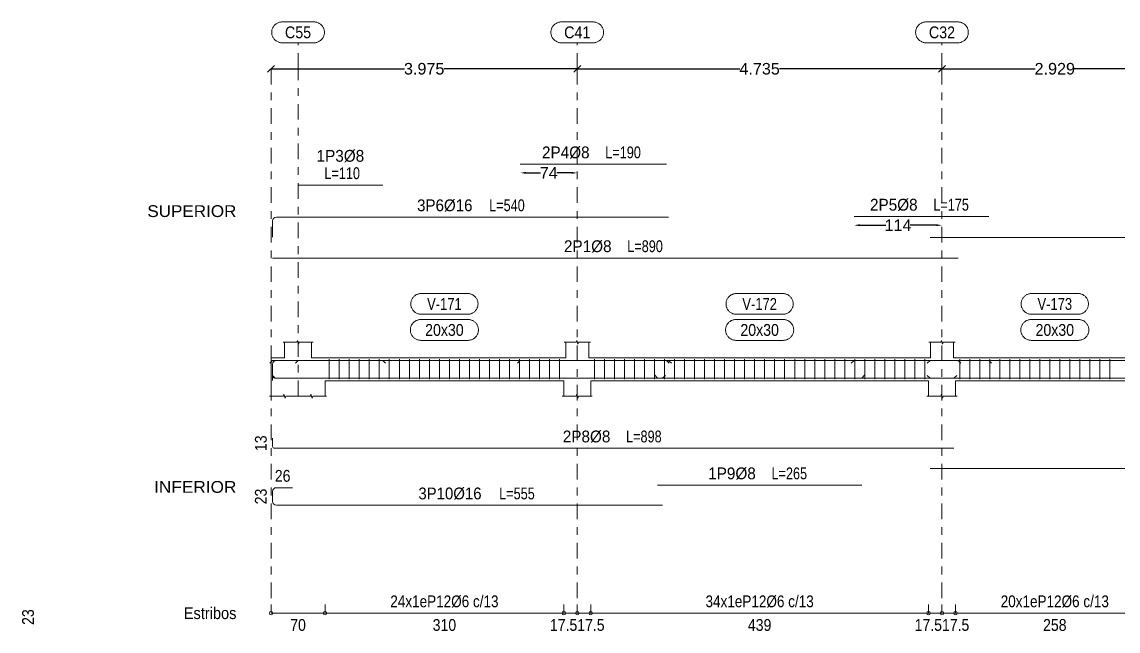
# Model space of a CAD drawing. Header units: millimetres. Extents: x 2 to 158, y -69 to 77.
# Drawn here: x 25.41 to 39.64, y -44.72 to -36.82 of the extents above; entities that cross this region are included whole.
import ezdxf
from ezdxf.enums import TextEntityAlignment as Align

# ---------------------------------------------------------------- set-up
doc = ezdxf.new("R2010")
doc.units = ezdxf.units.MM
doc.linetypes.add('CYPE_RAYAPUNTO', pattern=[0.4125, 0.2025, -0.105, 0, -0.105])
for name, color, linetype, lineweight in [('ALZ_ARM_LONG_ARM_TEXTOS', 3, 'Continuous', 9), ('ALZ_ARM_LONG_TXT_LONG', 3, 'Continuous', 9), ('ALZ_ARM_TRANS_TXT_EST', 3, 'Continuous', 9), ('ALZ_CONT_NUDOS', 122, 'Continuous', 9), ('ALZ_CONT_VIG_HORMIGON', 2, 'Continuous', 9), ('ALZ_COT_COT_ANCLAJES', 3, 'Continuous', 0), ('ALZ_COT_COT_ARM', 3, 'Continuous', 0), ('ALZ_COT_COT_EST', 3, 'Continuous', 0), ('ALZ_COT_COT_LIN_APOYOS', 2, 'CYPE_RAYAPUNTO', 0), ('ALZ_COT_LONGITUD_PROYECTADA', 122, 'Continuous', 0), ('ALZ_COT_TEXTOS_ESTRIBOS', 122, 'Continuous', 0), ('ALZ_REF_COT_LIN_AUX_COTA', 2, 'CYPE_RAYAPUNTO', 9), ('ALZ_REF_POSICIONES_ARMADURAS', 3, 'Continuous', 9), ('ALZ_REF_REF_NOMBRE', 3, 'Continuous', 9), ('ALZ_REF_REF_REFERENCIA', 3, 'Continuous', 9), ('ALZ_REF_TEXTO_REF_NOMBRE', 3, 'Continuous', 9), ('ALZ_REF_TEXTO_REF_REFERENCIA', 3, 'Continuous', 9), ('ARM_LONGITUDINAL_Ø16', 212, 'Continuous', 9), ('ARM_LONGITUDINAL_Ø8', 32, 'Continuous', 9), ('ARM_TRANSVERSAL_Ø6', 151, 'Continuous', 9)]:
    doc.layers.add(name, color=color, linetype=linetype, lineweight=lineweight)
doc.styles.add('CYPETXT_0.225_romans', font='arial.ttf', dxfattribs={"height": 0.15})
doc.styles.add('CYPETXT_romans', font='arial.ttf', dxfattribs={"height": 0.2})
doc.dimstyles.new('cype_arrow', dxfattribs={"dimtxt": 0.18, "dimasz": 0.075, "dimexe": 0.05625, "dimexo": 0.05625, "dimgap": 0, "dimtad": 0, "dimdec": 4, "dimzin": 0, "dimdsep": 46, "dimtxsty": 'CYPETXT_0.225_romans', "dimcen": 0.09, "dimadec": 0, "dimazin": 0, "dimtfac": 1, "dimtdec": 4, "dimtofl": 0, "dimtmove": 2, "dimatfit": 3, "dimfxl": 1, "dimtolj": 1, "dimtzin": 0, "dimarcsym": 0})
doc.dimstyles.new('cype_oblique', dxfattribs={"dimtxt": 0.18, "dimasz": 0.18, "dimexe": 0.05625, "dimexo": 0.05625, "dimgap": 0, "dimtad": 0, "dimdec": 4, "dimzin": 0, "dimdsep": 46, "dimtxsty": 'CYPETXT_0.225_romans', "dimblk": 'OBLIQUE', "dimtsz": 0.045, "dimcen": 0.09, "dimadec": 0, "dimazin": 0, "dimtfac": 1, "dimtdec": 4, "dimtofl": 0, "dimtmove": 2, "dimatfit": 3, "dimfxl": 1, "dimtolj": 1, "dimtzin": 0, "dimarcsym": 0})

# ---------------------------------------------------------------- blocks, each defined once
blk = doc.blocks.new('*D266')
at = {"layer": 'ALZ_COT_LONGITUD_PROYECTADA', "color": 0, "lineweight": -2, "transparency": 16777216}
for p, q in [((28.597, -37.475), (28.687, -37.385)), ((32.572, -37.475), (32.662, -37.385)), ((28.642, -37.43), (30.375, -37.43)), ((32.617, -37.43), (30.883, -37.43))]:
    blk.add_line(p, q, dxfattribs=at)
at = {"layer": 'Defpoints', "color": 0, "transparency": 16777216}
for p in [(28.642, -37.43), (28.642, -37.43), (32.617, -37.43)]:
    blk.add_point(p, dxfattribs=at)
at = {"layer": 'ALZ_COT_LONGITUD_PROYECTADA', "color": 0, "transparency": 16777216, "insert": (30.629, -37.43), "char_height": 0.15, "attachment_point": 5, "style": 'CYPETXT_0.225_romans'}
blk.add_mtext('\\A1;3.975', dxfattribs=at)
blk = doc.blocks.new('_OBLIQUE')
at = {"color": 0, "linetype": 'ByBlock', "lineweight": -2}
blk.add_line((-0.5, -0.5), (0.5, 0.5), dxfattribs=at)
blk = doc.blocks.new('*D267')
at = {"layer": 'ALZ_COT_LONGITUD_PROYECTADA', "color": 0, "lineweight": -2, "transparency": 16777216}
for p, q in [((32.572, -37.475), (32.662, -37.385)), ((37.307, -37.475), (37.397, -37.385)), ((32.617, -37.43), (34.727, -37.43)), ((37.352, -37.43), (35.241, -37.43))]:
    blk.add_line(p, q, dxfattribs=at)
at = {"layer": 'Defpoints', "color": 0, "transparency": 16777216}
for p in [(32.617, -37.43), (32.617, -37.43), (37.352, -37.43)]:
    blk.add_point(p, dxfattribs=at)
at = {"layer": 'ALZ_COT_LONGITUD_PROYECTADA', "color": 0, "transparency": 16777216, "insert": (34.984, -37.43), "char_height": 0.15, "attachment_point": 5, "style": 'CYPETXT_0.225_romans'}
blk.add_mtext('\\A1;4.735', dxfattribs=at)
blk = doc.blocks.new('*D268')
at = {"layer": 'ALZ_COT_LONGITUD_PROYECTADA', "color": 0, "lineweight": -2, "transparency": 16777216}
for p, q in [((37.307, -37.475), (37.397, -37.385)), ((40.236, -37.475), (40.326, -37.385)), ((37.352, -37.43), (38.562, -37.43)), ((40.281, -37.43), (39.071, -37.43))]:
    blk.add_line(p, q, dxfattribs=at)
at = {"layer": 'Defpoints', "color": 0, "transparency": 16777216}
for p in [(37.352, -37.43), (37.352, -37.43), (40.281, -37.43)]:
    blk.add_point(p, dxfattribs=at)
at = {"layer": 'ALZ_COT_LONGITUD_PROYECTADA', "color": 0, "transparency": 16777216, "insert": (38.816, -37.43), "char_height": 0.15, "attachment_point": 5, "style": 'CYPETXT_0.225_romans'}
blk.add_mtext('\\A1;2.929', dxfattribs=at)
blk = doc.blocks.new('*D74')
at = {"layer": 'ALZ_COT_COT_ARM', "color": 0, "lineweight": -2, "transparency": 16777216}
for p, q in [((31.951, -38.78), (32.14, -38.78)), ((32.542, -38.78), (32.353, -38.78))]:
    blk.add_line(p, q, dxfattribs=at)
at = {"layer": 'ALZ_COT_COT_ARM', "color": 0, "transparency": 16777216}
for points in [[(31.951, -38.767), (31.951, -38.792), (31.876, -38.78)], [(32.542, -38.767), (32.542, -38.792), (32.617, -38.78)]]:
    blk.add_solid(points, dxfattribs=at)
at = {"layer": 'Defpoints', "color": 0, "transparency": 16777216}
for p in [(31.876, -38.78), (32.617, -38.78), (32.617, -38.78)]:
    blk.add_point(p, dxfattribs=at)
at = {"layer": 'ALZ_COT_COT_ARM', "color": 0, "transparency": 16777216, "insert": (32.246, -38.78), "char_height": 0.15, "attachment_point": 5, "style": 'CYPETXT_0.225_romans'}
blk.add_mtext('\\A1;74', dxfattribs=at)
blk = doc.blocks.new('*D75')
at = {"layer": 'ALZ_COT_COT_ARM', "color": 0, "lineweight": -2, "transparency": 16777216}
for p, q in [((36.285, -39.459), (36.622, -39.459)), ((37.277, -39.459), (36.939, -39.459))]:
    blk.add_line(p, q, dxfattribs=at)
at = {"layer": 'ALZ_COT_COT_ARM', "color": 0, "transparency": 16777216}
for points in [[(36.285, -39.446), (36.285, -39.471), (36.21, -39.459)], [(37.277, -39.446), (37.277, -39.471), (37.352, -39.459)]]:
    blk.add_solid(points, dxfattribs=at)
at = {"layer": 'Defpoints', "color": 0, "transparency": 16777216}
for p in [(36.21, -39.459), (37.352, -39.459), (37.352, -39.459)]:
    blk.add_point(p, dxfattribs=at)
at = {"layer": 'ALZ_COT_COT_ARM', "color": 0, "transparency": 16777216, "insert": (36.781, -39.459), "char_height": 0.15, "attachment_point": 5, "style": 'CYPETXT_0.225_romans'}
blk.add_mtext('\\A1;114', dxfattribs=at)

msp = doc.modelspace()

# ---------------------------------------------------------------- linework, layer by layer
at = {"layer": 'ALZ_CONT_NUDOS'}
for p, q in [((28.81656, -41.1769), (28.81656, -40.9769)), ((29.16656, -41.1769), (29.16656, -40.9769)), ((32.46656, -41.1769), (32.46656, -40.9769)), ((32.76656, -41.1769), (32.76656, -40.9769)), ((37.20131, -41.1769), (37.20131, -40.9769)), ((37.50131, -41.1769), (37.50131, -40.9769)), ((28.64156, -41.1769), (28.81656, -41.1769)), ((29.34156, -41.1769), (29.16656, -41.1769)), ((32.44156, -41.1769), (32.46656, -41.1769)), ((32.79156, -41.1769), (32.76656, -41.1769)), ((37.17656, -41.1769), (37.20131, -41.1769)), ((37.52656, -41.1769), (37.50131, -41.1769)), ((28.64156, -41.4769), (28.64156, -41.6769)), ((29.34156, -41.4769), (29.34156, -41.6769)), ((32.44156, -41.4769), (32.44156, -41.6769)), ((32.79156, -41.4769), (32.79156, -41.6769)), ((37.17656, -41.4769), (37.17656, -41.6769)), ((37.52656, -41.4769), (37.52656, -41.6769))]:
    msp.add_line(p, q, dxfattribs=at)
for points in [[(28.79656, -40.9769), (28.97656, -40.9769), (28.98406, -40.9519), (28.99906, -41.0019), (29.00656, -40.9769), (29.18656, -40.9769)], [(32.44656, -40.9769), (32.60156, -40.9769), (32.60906, -40.9519), (32.62406, -41.0019), (32.63156, -40.9769), (32.78656, -40.9769)], [(37.18131, -40.9769), (37.33631, -40.9769), (37.34381, -40.9519), (37.35881, -41.0019), (37.36631, -40.9769), (37.52131, -40.9769)], [(28.64156, -41.1769), (28.64156, -41.4769)], [(28.62156, -41.6769), (28.80156, -41.6769), (28.80906, -41.6519), (28.82406, -41.7019), (28.83156, -41.6769), (29.01156, -41.6769)], [(28.97156, -41.6769), (29.15156, -41.6769), (29.15906, -41.6519), (29.17406, -41.7019), (29.18156, -41.6769), (29.36156, -41.6769)], [(32.42156, -41.6769), (32.60156, -41.6769), (32.60906, -41.6519), (32.62406, -41.7019), (32.63156, -41.6769), (32.81156, -41.6769)], [(37.15656, -41.6769), (37.33656, -41.6769), (37.34406, -41.6519), (37.35906, -41.7019), (37.36656, -41.6769), (37.54656, -41.6769)]]:
    msp.add_lwpolyline(points, dxfattribs=at)
at = {"layer": 'ALZ_CONT_VIG_HORMIGON'}
for p, q in [((29.34156, -41.1769), (32.44156, -41.1769)), ((32.79156, -41.1769), (37.17656, -41.1769)), ((37.52656, -41.1769), (40.10585, -41.1769)), ((29.34156, -41.4769), (32.44156, -41.4769)), ((32.79156, -41.4769), (37.17656, -41.4769)), ((37.52656, -41.4769), (40.10585, -41.4769))]:
    msp.add_line(p, q, dxfattribs=at)
at = {"layer": 'ALZ_COT_COT_EST'}
for p, q in [((28.64156, -44.49021), (28.64156, -44.37771)), ((29.34156, -44.49021), (29.34156, -44.37771)), ((32.44156, -44.49021), (32.44156, -44.37771)), ((32.61656, -44.49021), (32.61656, -44.37771)), ((32.79156, -44.49021), (32.79156, -44.37771)), ((37.17656, -44.49021), (37.17656, -44.37771)), ((37.35156, -44.49021), (37.35156, -44.37771)), ((37.52656, -44.49021), (37.52656, -44.37771))]:
    msp.add_line(p, q, dxfattribs=at)
for points in [[(28.64156, -44.49021), (29.34156, -44.49021), (29.34156, -44.37771)], [(29.34156, -44.49021), (32.44156, -44.49021), (32.44156, -44.37771)], [(32.44156, -44.49021), (32.61656, -44.49021), (32.61656, -44.37771)], [(32.61656, -44.49021), (32.79156, -44.49021), (32.79156, -44.37771)], [(32.79156, -44.49021), (37.17656, -44.49021), (37.17656, -44.37771)], [(37.17656, -44.49021), (37.35156, -44.49021), (37.35156, -44.37771)], [(37.35156, -44.49021), (37.52656, -44.49021), (37.52656, -44.37771)], [(37.52656, -44.49021), (40.10585, -44.49021), (40.10585, -44.37771)]]:
    msp.add_lwpolyline(points, dxfattribs=at)
for centre in [(28.64156, -44.49021), (29.34156, -44.49021), (29.34156, -44.49021), (32.44156, -44.49021), (32.44156, -44.49021), (32.61656, -44.49021), (32.61656, -44.49021), (32.79156, -44.49021), (32.79156, -44.49021), (37.17656, -44.49021), (37.17656, -44.49021), (37.35156, -44.49021), (37.35156, -44.49021), (37.52656, -44.49021), (37.52656, -44.49021)]:
    msp.add_circle(centre, 0.0225, dxfattribs=at)
at = {"layer": 'ALZ_COT_COT_LIN_APOYOS'}
for p, q in [((28.64156, -37.42957), (28.64156, -44.49021)), ((32.61656, -37.42957), (32.61656, -44.49021)), ((37.35156, -37.42957), (37.35156, -44.49021))]:
    msp.add_line(p, q, dxfattribs=at)
at = {"layer": 'ALZ_REF_COT_LIN_AUX_COTA'}
for p, q in [((28.99156, -37.42957), (28.99156, -37.09207)), ((32.61656, -37.42957), (32.61656, -37.09207)), ((37.35156, -37.42957), (37.35156, -37.09207)), ((28.99156, -41.6769), (28.99156, -37.42957))]:
    msp.add_line(p, q, dxfattribs=at)
at = {"layer": 'ALZ_REF_REF_NOMBRE'}
for points in [[(31.19306, -40.3444), (31.20208, -40.3447), (31.21106, -40.3456), (31.21995, -40.3471), (31.22873, -40.34919), (31.23735, -40.35187), (31.24577, -40.35511), (31.25395, -40.35891), (31.26186, -40.36324), (31.26947, -40.3681), (31.27673, -40.37345), (31.28362, -40.37927), (31.2901, -40.38555), (31.29616, -40.39224), (31.30175, -40.39932), (31.30685, -40.40676), (31.31145, -40.41452), (31.31552, -40.42257), (31.31904, -40.43088), (31.322, -40.4394), (31.32439, -40.4481), (31.32618, -40.45694), (31.32739, -40.46588), (31.32799, -40.47489), (31.32799, -40.48391), (31.32739, -40.49291), (31.32618, -40.50185), (31.32439, -40.51069), (31.322, -40.51939), (31.31904, -40.52792), (31.31552, -40.53622), (31.31145, -40.54428), (31.30685, -40.55204), (31.30175, -40.55948), (31.29616, -40.56656), (31.2901, -40.57325), (31.28362, -40.57952), (31.27673, -40.58535), (31.26947, -40.5907), (31.26186, -40.59555), (31.25395, -40.59989), (31.24577, -40.60369), (31.23735, -40.60693), (31.22873, -40.6096), (31.21995, -40.61169), (31.21106, -40.61319), (31.20208, -40.6141), (31.19306, -40.6144), (30.59006, -40.6144), (30.58105, -40.6141), (30.57207, -40.61319), (30.56317, -40.61169), (30.5544, -40.6096), (30.54578, -40.60693), (30.53736, -40.60369), (30.52918, -40.59989), (30.52127, -40.59555), (30.51366, -40.5907), (30.5064, -40.58535), (30.49951, -40.57952), (30.49302, -40.57325), (30.48697, -40.56656), (30.48138, -40.55948), (30.47627, -40.55204), (30.47168, -40.54428), (30.46761, -40.53622), (30.46408, -40.52792), (30.46112, -40.51939), (30.45874, -40.51069), (30.45694, -40.50185), (30.45574, -40.49291), (30.45514, -40.48391), (30.45514, -40.47489), (30.45574, -40.46588), (30.45694, -40.45694), (30.45874, -40.4481), (30.46112, -40.4394), (30.46408, -40.43088), (30.46761, -40.42257), (30.47168, -40.41452), (30.47627, -40.40676), (30.48138, -40.39932), (30.48697, -40.39224), (30.49302, -40.38555), (30.49951, -40.37927), (30.5064, -40.37345), (30.51366, -40.3681), (30.52127, -40.36324), (30.52918, -40.35891), (30.53736, -40.35511), (30.54578, -40.35187), (30.5544, -40.34919), (30.56317, -40.3471), (30.57207, -40.3456), (30.58105, -40.3447), (30.59006, -40.3444), (31.19306, -40.3444)], [(35.28556, -40.3444), (35.29458, -40.3447), (35.30356, -40.3456), (35.31245, -40.3471), (35.32123, -40.34919), (35.32985, -40.35187), (35.33827, -40.35511), (35.34645, -40.35891), (35.35436, -40.36324), (35.36197, -40.3681), (35.36923, -40.37345), (35.37612, -40.37927), (35.3826, -40.38555), (35.38866, -40.39224), (35.39425, -40.39932), (35.39935, -40.40676), (35.40395, -40.41452), (35.40802, -40.42257), (35.41154, -40.43088), (35.4145, -40.4394), (35.41689, -40.4481), (35.41868, -40.45694), (35.41989, -40.46588), (35.42049, -40.47489), (35.42049, -40.48391), (35.41989, -40.49291), (35.41868, -40.50185), (35.41689, -40.51069), (35.4145, -40.51939), (35.41154, -40.52792), (35.40802, -40.53622), (35.40395, -40.54428), (35.39935, -40.55204), (35.39425, -40.55948), (35.38866, -40.56656), (35.3826, -40.57325), (35.37612, -40.57952), (35.36923, -40.58535), (35.36197, -40.5907), (35.35436, -40.59555), (35.34645, -40.59989), (35.33827, -40.60369), (35.32985, -40.60693), (35.32123, -40.6096), (35.31245, -40.61169), (35.30356, -40.61319), (35.29458, -40.6141), (35.28556, -40.6144), (34.68256, -40.6144), (34.67355, -40.6141), (34.66457, -40.61319), (34.65567, -40.61169), (34.6469, -40.6096), (34.63828, -40.60693), (34.62986, -40.60369), (34.62168, -40.59989), (34.61377, -40.59555), (34.60616, -40.5907), (34.5989, -40.58535), (34.59201, -40.57952), (34.58552, -40.57325), (34.57947, -40.56656), (34.57388, -40.55948), (34.56877, -40.55204), (34.56418, -40.54428), (34.56011, -40.53622), (34.55658, -40.52792), (34.55362, -40.51939), (34.55124, -40.51069), (34.54944, -40.50185), (34.54824, -40.49291), (34.54764, -40.48391), (34.54764, -40.47489), (34.54824, -40.46588), (34.54944, -40.45694), (34.55124, -40.4481), (34.55362, -40.4394), (34.55658, -40.43088), (34.56011, -40.42257), (34.56418, -40.41452), (34.56877, -40.40676), (34.57388, -40.39932), (34.57947, -40.39224), (34.58552, -40.38555), (34.59201, -40.37927), (34.5989, -40.37345), (34.60616, -40.3681), (34.61377, -40.36324), (34.62168, -40.35891), (34.62986, -40.35511), (34.63828, -40.35187), (34.6469, -40.34919), (34.65567, -40.3471), (34.66457, -40.3456), (34.67355, -40.3447), (34.68256, -40.3444), (35.28556, -40.3444)], [(39.11771, -40.3444), (39.12673, -40.3447), (39.1357, -40.3456), (39.1446, -40.3471), (39.15337, -40.34919), (39.16199, -40.35187), (39.17041, -40.35511), (39.17859, -40.35891), (39.18651, -40.36324), (39.19411, -40.3681), (39.20137, -40.37345), (39.20826, -40.37927), (39.21475, -40.38555), (39.2208, -40.39224), (39.22639, -40.39932), (39.2315, -40.40676), (39.2361, -40.41452), (39.24017, -40.42257), (39.24369, -40.43088), (39.24665, -40.4394), (39.24903, -40.4481), (39.25083, -40.45694), (39.25203, -40.46588), (39.25263, -40.47489), (39.25263, -40.48391), (39.25203, -40.49291), (39.25083, -40.50185), (39.24903, -40.51069), (39.24665, -40.51939), (39.24369, -40.52792), (39.24017, -40.53622), (39.2361, -40.54428), (39.2315, -40.55204), (39.22639, -40.55948), (39.2208, -40.56656), (39.21475, -40.57325), (39.20826, -40.57952), (39.20137, -40.58535), (39.19411, -40.5907), (39.18651, -40.59555), (39.17859, -40.59989), (39.17041, -40.60369), (39.16199, -40.60693), (39.15337, -40.6096), (39.1446, -40.61169), (39.1357, -40.61319), (39.12673, -40.6141), (39.11771, -40.6144), (38.51471, -40.6144), (38.50569, -40.6141), (38.49671, -40.61319), (38.48782, -40.61169), (38.47904, -40.6096), (38.47042, -40.60693), (38.46201, -40.60369), (38.45382, -40.59989), (38.44591, -40.59555), (38.43831, -40.5907), (38.43104, -40.58535), (38.42415, -40.57952), (38.41767, -40.57325), (38.41162, -40.56656), (38.40602, -40.55948), (38.40092, -40.55204), (38.39632, -40.54428), (38.39225, -40.53622), (38.38873, -40.52792), (38.38577, -40.51939), (38.38339, -40.51069), (38.38159, -40.50185), (38.38039, -40.49291), (38.37978, -40.48391), (38.37978, -40.47489), (38.38039, -40.46588), (38.38159, -40.45694), (38.38339, -40.4481), (38.38577, -40.4394), (38.38873, -40.43088), (38.39225, -40.42257), (38.39632, -40.41452), (38.40092, -40.40676), (38.40602, -40.39932), (38.41162, -40.39224), (38.41767, -40.38555), (38.42415, -40.37927), (38.43104, -40.37345), (38.43831, -40.3681), (38.44591, -40.36324), (38.45382, -40.35891), (38.46201, -40.35511), (38.47042, -40.35187), (38.47904, -40.34919), (38.48782, -40.3471), (38.49671, -40.3456), (38.50569, -40.3447), (38.51471, -40.3444), (39.11771, -40.3444)], [(31.19869, -40.6819), (31.20771, -40.6822), (31.21668, -40.6831), (31.22558, -40.6846), (31.23435, -40.68669), (31.24297, -40.68937), (31.25139, -40.69261), (31.25957, -40.69641), (31.26749, -40.70074), (31.27509, -40.7056), (31.28235, -40.71095), (31.28924, -40.71677), (31.29573, -40.72305), (31.30178, -40.72974), (31.30737, -40.73682), (31.31248, -40.74426), (31.31708, -40.75202), (31.32115, -40.76007), (31.32467, -40.76838), (31.32763, -40.7769), (31.33001, -40.7856), (31.33181, -40.79444), (31.33301, -40.80338), (31.33361, -40.81239), (31.33361, -40.82141), (31.33301, -40.83041), (31.33181, -40.83935), (31.33001, -40.84819), (31.32763, -40.85689), (31.32467, -40.86542), (31.32115, -40.87372), (31.31708, -40.88178), (31.31248, -40.88954), (31.30737, -40.89698), (31.30178, -40.90406), (31.29573, -40.91075), (31.28924, -40.91702), (31.28235, -40.92285), (31.27509, -40.9282), (31.26749, -40.93305), (31.25957, -40.93739), (31.25139, -40.94119), (31.24297, -40.94443), (31.23435, -40.9471), (31.22558, -40.94919), (31.21668, -40.95069), (31.20771, -40.9516), (31.19869, -40.9519), (30.58444, -40.9519), (30.57542, -40.9516), (30.56644, -40.95069), (30.55755, -40.94919), (30.54877, -40.9471), (30.54016, -40.94443), (30.53174, -40.94119), (30.52355, -40.93739), (30.51564, -40.93305), (30.50804, -40.9282), (30.50077, -40.92285), (30.49388, -40.91702), (30.4874, -40.91075), (30.48135, -40.90406), (30.47575, -40.89698), (30.47065, -40.88954), (30.46605, -40.88178), (30.46198, -40.87372), (30.45846, -40.86542), (30.4555, -40.85689), (30.45312, -40.84819), (30.45132, -40.83935), (30.45012, -40.83041), (30.44951, -40.82141), (30.44951, -40.81239), (30.45012, -40.80338), (30.45132, -40.79444), (30.45312, -40.7856), (30.4555, -40.7769), (30.45846, -40.76838), (30.46198, -40.76007), (30.46605, -40.75202), (30.47065, -40.74426), (30.47575, -40.73682), (30.48135, -40.72974), (30.4874, -40.72305), (30.49388, -40.71677), (30.50077, -40.71095), (30.50804, -40.7056), (30.51564, -40.70074), (30.52355, -40.69641), (30.53174, -40.69261), (30.54016, -40.68937), (30.54877, -40.68669), (30.55755, -40.6846), (30.56644, -40.6831), (30.57542, -40.6822), (30.58444, -40.6819), (31.19869, -40.6819)], [(35.29119, -40.6819), (35.30021, -40.6822), (35.30918, -40.6831), (35.31808, -40.6846), (35.32685, -40.68669), (35.33547, -40.68937), (35.34389, -40.69261), (35.35207, -40.69641), (35.35999, -40.70074), (35.36759, -40.7056), (35.37485, -40.71095), (35.38174, -40.71677), (35.38823, -40.72305), (35.39428, -40.72974), (35.39987, -40.73682), (35.40498, -40.74426), (35.40958, -40.75202), (35.41365, -40.76007), (35.41717, -40.76838), (35.42013, -40.7769), (35.42251, -40.7856), (35.42431, -40.79444), (35.42551, -40.80338), (35.42611, -40.81239), (35.42611, -40.82141), (35.42551, -40.83041), (35.42431, -40.83935), (35.42251, -40.84819), (35.42013, -40.85689), (35.41717, -40.86542), (35.41365, -40.87372), (35.40958, -40.88178), (35.40498, -40.88954), (35.39987, -40.89698), (35.39428, -40.90406), (35.38823, -40.91075), (35.38174, -40.91702), (35.37485, -40.92285), (35.36759, -40.9282), (35.35999, -40.93305), (35.35207, -40.93739), (35.34389, -40.94119), (35.33547, -40.94443), (35.32685, -40.9471), (35.31808, -40.94919), (35.30918, -40.95069), (35.30021, -40.9516), (35.29119, -40.9519), (34.67694, -40.9519), (34.66792, -40.9516), (34.65894, -40.95069), (34.65005, -40.94919), (34.64127, -40.9471), (34.63266, -40.94443), (34.62424, -40.94119), (34.61605, -40.93739), (34.60814, -40.93305), (34.60054, -40.9282), (34.59327, -40.92285), (34.58638, -40.91702), (34.5799, -40.91075), (34.57385, -40.90406), (34.56825, -40.89698), (34.56315, -40.88954), (34.55855, -40.88178), (34.55448, -40.87372), (34.55096, -40.86542), (34.548, -40.85689), (34.54562, -40.84819), (34.54382, -40.83935), (34.54262, -40.83041), (34.54201, -40.82141), (34.54201, -40.81239), (34.54262, -40.80338), (34.54382, -40.79444), (34.54562, -40.7856), (34.548, -40.7769), (34.55096, -40.76838), (34.55448, -40.76007), (34.55855, -40.75202), (34.56315, -40.74426), (34.56825, -40.73682), (34.57385, -40.72974), (34.5799, -40.72305), (34.58638, -40.71677), (34.59327, -40.71095), (34.60054, -40.7056), (34.60814, -40.70074), (34.61605, -40.69641), (34.62424, -40.69261), (34.63266, -40.68937), (34.64127, -40.68669), (34.65005, -40.6846), (34.65894, -40.6831), (34.66792, -40.6822), (34.67694, -40.6819), (35.29119, -40.6819)], [(39.12333, -40.6819), (39.13235, -40.6822), (39.14133, -40.6831), (39.15022, -40.6846), (39.159, -40.68669), (39.16762, -40.68937), (39.17604, -40.69261), (39.18422, -40.69641), (39.19213, -40.70074), (39.19974, -40.7056), (39.207, -40.71095), (39.21389, -40.71677), (39.22037, -40.72305), (39.22643, -40.72974), (39.23202, -40.73682), (39.23712, -40.74426), (39.24172, -40.75202), (39.24579, -40.76007), (39.24931, -40.76838), (39.25227, -40.7769), (39.25466, -40.7856), (39.25645, -40.79444), (39.25766, -40.80338), (39.25826, -40.81239), (39.25826, -40.82141), (39.25766, -40.83041), (39.25645, -40.83935), (39.25466, -40.84819), (39.25227, -40.85689), (39.24931, -40.86542), (39.24579, -40.87372), (39.24172, -40.88178), (39.23712, -40.88954), (39.23202, -40.89698), (39.22643, -40.90406), (39.22037, -40.91075), (39.21389, -40.91702), (39.207, -40.92285), (39.19974, -40.9282), (39.19213, -40.93305), (39.18422, -40.93739), (39.17604, -40.94119), (39.16762, -40.94443), (39.159, -40.9471), (39.15022, -40.94919), (39.14133, -40.95069), (39.13235, -40.9516), (39.12333, -40.9519), (38.50908, -40.9519), (38.50007, -40.9516), (38.49109, -40.95069), (38.48219, -40.94919), (38.47342, -40.9471), (38.4648, -40.94443), (38.45638, -40.94119), (38.4482, -40.93739), (38.44029, -40.93305), (38.43268, -40.9282), (38.42542, -40.92285), (38.41853, -40.91702), (38.41204, -40.91075), (38.40599, -40.90406), (38.4004, -40.89698), (38.39529, -40.88954), (38.3907, -40.88178), (38.38663, -40.87372), (38.3831, -40.86542), (38.38014, -40.85689), (38.37776, -40.84819), (38.37596, -40.83935), (38.37476, -40.83041), (38.37416, -40.82141), (38.37416, -40.81239), (38.37476, -40.80338), (38.37596, -40.79444), (38.37776, -40.7856), (38.38014, -40.7769), (38.3831, -40.76838), (38.38663, -40.76007), (38.3907, -40.75202), (38.39529, -40.74426), (38.4004, -40.73682), (38.40599, -40.72974), (38.41204, -40.72305), (38.41853, -40.71677), (38.42542, -40.71095), (38.43268, -40.7056), (38.44029, -40.70074), (38.4482, -40.69641), (38.45638, -40.69261), (38.4648, -40.68937), (38.47342, -40.68669), (38.48219, -40.6846), (38.49109, -40.6831), (38.50007, -40.6822), (38.50908, -40.6819), (39.12333, -40.6819)]]:
    msp.add_lwpolyline(points, close=True, dxfattribs=at)
at = {"layer": 'ALZ_REF_REF_REFERENCIA'}
for points in [[(29.19856, -36.82207), (29.20758, -36.82237), (29.21656, -36.82327), (29.22545, -36.82477), (29.23423, -36.82686), (29.24285, -36.82954), (29.25127, -36.83278), (29.25945, -36.83658), (29.26736, -36.84091), (29.27497, -36.84577), (29.28223, -36.85112), (29.28912, -36.85694), (29.2956, -36.86322), (29.30166, -36.86991), (29.30725, -36.87699), (29.31235, -36.88443), (29.31695, -36.89219), (29.32102, -36.90024), (29.32454, -36.90855), (29.3275, -36.91707), (29.32989, -36.92577), (29.33168, -36.93461), (29.33289, -36.94355), (29.33349, -36.95256), (29.33349, -36.96158), (29.33289, -36.97058), (29.33168, -36.97952), (29.32989, -36.98836), (29.3275, -36.99706), (29.32454, -37.00559), (29.32102, -37.01389), (29.31695, -37.02195), (29.31235, -37.02971), (29.30725, -37.03715), (29.30166, -37.04423), (29.2956, -37.05092), (29.28912, -37.05719), (29.28223, -37.06302), (29.27497, -37.06837), (29.26736, -37.07322), (29.25945, -37.07756), (29.25127, -37.08135), (29.24285, -37.0846), (29.23423, -37.08727), (29.22545, -37.08936), (29.21656, -37.09086), (29.20758, -37.09177), (29.19856, -37.09207), (28.78456, -37.09207), (28.77555, -37.09177), (28.76657, -37.09086), (28.75767, -37.08936), (28.7489, -37.08727), (28.74028, -37.0846), (28.73186, -37.08135), (28.72368, -37.07756), (28.71577, -37.07322), (28.70816, -37.06837), (28.7009, -37.06302), (28.69401, -37.05719), (28.68752, -37.05092), (28.68147, -37.04423), (28.67588, -37.03715), (28.67077, -37.02971), (28.66618, -37.02195), (28.66211, -37.01389), (28.65858, -37.00559), (28.65562, -36.99706), (28.65324, -36.98836), (28.65144, -36.97952), (28.65024, -36.97058), (28.64964, -36.96158), (28.64964, -36.95256), (28.65024, -36.94355), (28.65144, -36.93461), (28.65324, -36.92577), (28.65562, -36.91707), (28.65858, -36.90855), (28.66211, -36.90024), (28.66618, -36.89219), (28.67077, -36.88443), (28.67588, -36.87699), (28.68147, -36.86991), (28.68752, -36.86322), (28.69401, -36.85694), (28.7009, -36.85112), (28.70816, -36.84577), (28.71577, -36.84091), (28.72368, -36.83658), (28.73186, -36.83278), (28.74028, -36.82954), (28.7489, -36.82686), (28.75767, -36.82477), (28.76657, -36.82327), (28.77555, -36.82237), (28.78456, -36.82207), (29.19856, -36.82207)], [(32.82356, -36.82207), (32.83258, -36.82237), (32.84156, -36.82327), (32.85045, -36.82477), (32.85923, -36.82686), (32.86785, -36.82954), (32.87627, -36.83278), (32.88445, -36.83658), (32.89236, -36.84091), (32.89997, -36.84577), (32.90723, -36.85112), (32.91412, -36.85694), (32.9206, -36.86322), (32.92666, -36.86991), (32.93225, -36.87699), (32.93735, -36.88443), (32.94195, -36.89219), (32.94602, -36.90024), (32.94954, -36.90855), (32.9525, -36.91707), (32.95489, -36.92577), (32.95668, -36.93461), (32.95789, -36.94355), (32.95849, -36.95256), (32.95849, -36.96158), (32.95789, -36.97058), (32.95668, -36.97952), (32.95489, -36.98836), (32.9525, -36.99706), (32.94954, -37.00559), (32.94602, -37.01389), (32.94195, -37.02195), (32.93735, -37.02971), (32.93225, -37.03715), (32.92666, -37.04423), (32.9206, -37.05092), (32.91412, -37.05719), (32.90723, -37.06302), (32.89997, -37.06837), (32.89236, -37.07322), (32.88445, -37.07756), (32.87627, -37.08135), (32.86785, -37.0846), (32.85923, -37.08727), (32.85045, -37.08936), (32.84156, -37.09086), (32.83258, -37.09177), (32.82356, -37.09207), (32.40956, -37.09207), (32.40055, -37.09177), (32.39157, -37.09086), (32.38267, -37.08936), (32.3739, -37.08727), (32.36528, -37.0846), (32.35686, -37.08135), (32.34868, -37.07756), (32.34077, -37.07322), (32.33316, -37.06837), (32.3259, -37.06302), (32.31901, -37.05719), (32.31252, -37.05092), (32.30647, -37.04423), (32.30088, -37.03715), (32.29577, -37.02971), (32.29118, -37.02195), (32.28711, -37.01389), (32.28358, -37.00559), (32.28062, -36.99706), (32.27824, -36.98836), (32.27644, -36.97952), (32.27524, -36.97058), (32.27464, -36.96158), (32.27464, -36.95256), (32.27524, -36.94355), (32.27644, -36.93461), (32.27824, -36.92577), (32.28062, -36.91707), (32.28358, -36.90855), (32.28711, -36.90024), (32.29118, -36.89219), (32.29577, -36.88443), (32.30088, -36.87699), (32.30647, -36.86991), (32.31252, -36.86322), (32.31901, -36.85694), (32.3259, -36.85112), (32.33316, -36.84577), (32.34077, -36.84091), (32.34868, -36.83658), (32.35686, -36.83278), (32.36528, -36.82954), (32.3739, -36.82686), (32.38267, -36.82477), (32.39157, -36.82327), (32.40055, -36.82237), (32.40956, -36.82207), (32.82356, -36.82207)], [(37.55856, -36.82207), (37.56758, -36.82237), (37.57656, -36.82327), (37.58545, -36.82477), (37.59423, -36.82686), (37.60285, -36.82954), (37.61127, -36.83278), (37.61945, -36.83658), (37.62736, -36.84091), (37.63497, -36.84577), (37.64223, -36.85112), (37.64912, -36.85694), (37.6556, -36.86322), (37.66166, -36.86991), (37.66725, -36.87699), (37.67235, -36.88443), (37.67695, -36.89219), (37.68102, -36.90024), (37.68454, -36.90855), (37.6875, -36.91707), (37.68989, -36.92577), (37.69168, -36.93461), (37.69289, -36.94355), (37.69349, -36.95256), (37.69349, -36.96158), (37.69289, -36.97058), (37.69168, -36.97952), (37.68989, -36.98836), (37.6875, -36.99706), (37.68454, -37.00559), (37.68102, -37.01389), (37.67695, -37.02195), (37.67235, -37.02971), (37.66725, -37.03715), (37.66166, -37.04423), (37.6556, -37.05092), (37.64912, -37.05719), (37.64223, -37.06302), (37.63497, -37.06837), (37.62736, -37.07322), (37.61945, -37.07756), (37.61127, -37.08135), (37.60285, -37.0846), (37.59423, -37.08727), (37.58545, -37.08936), (37.57656, -37.09086), (37.56758, -37.09177), (37.55856, -37.09207), (37.14456, -37.09207), (37.13555, -37.09177), (37.12657, -37.09086), (37.11767, -37.08936), (37.1089, -37.08727), (37.10028, -37.0846), (37.09186, -37.08135), (37.08368, -37.07756), (37.07577, -37.07322), (37.06816, -37.06837), (37.0609, -37.06302), (37.05401, -37.05719), (37.04752, -37.05092), (37.04147, -37.04423), (37.03588, -37.03715), (37.03077, -37.02971), (37.02618, -37.02195), (37.02211, -37.01389), (37.01858, -37.00559), (37.01562, -36.99706), (37.01324, -36.98836), (37.01144, -36.97952), (37.01024, -36.97058), (37.00964, -36.96158), (37.00964, -36.95256), (37.01024, -36.94355), (37.01144, -36.93461), (37.01324, -36.92577), (37.01562, -36.91707), (37.01858, -36.90855), (37.02211, -36.90024), (37.02618, -36.89219), (37.03077, -36.88443), (37.03588, -36.87699), (37.04147, -36.86991), (37.04752, -36.86322), (37.05401, -36.85694), (37.0609, -36.85112), (37.06816, -36.84577), (37.07577, -36.84091), (37.08368, -36.83658), (37.09186, -36.83278), (37.10028, -36.82954), (37.1089, -36.82686), (37.11767, -36.82477), (37.12657, -36.82327), (37.13555, -36.82237), (37.14456, -36.82207), (37.55856, -36.82207)]]:
    msp.add_lwpolyline(points, close=True, dxfattribs=at)
at = {"layer": 'ARM_LONGITUDINAL_Ø16'}
for p, q in [((33.80156, -41.2129), (33.83866, -41.24642)), ((33.72356, -41.4409), (33.76056, -41.40726))]:
    msp.add_line(p, q, dxfattribs=at)
for points in [[(28.66156, -39.61354), (28.66156, -39.40154), (28.66522, -39.38317), (28.67562, -39.3676), (28.69119, -39.35719), (28.70956, -39.35354), (33.80156, -39.35354)], [(28.66156, -41.4729), (28.66156, -41.2609), (28.66522, -41.24253), (28.67562, -41.22696), (28.69119, -41.21655), (28.70956, -41.2129), (33.80156, -41.2129)], [(28.92156, -41.2129), (28.70956, -41.2129), (28.69119, -41.21655), (28.67562, -41.22696), (28.66522, -41.24253), (28.66156, -41.2609), (28.66156, -41.3929), (28.66522, -41.41127), (28.67562, -41.42684), (28.69119, -41.43724), (28.70956, -41.4409), (33.72356, -41.4409)], [(28.92156, -42.86287), (28.70956, -42.86287), (28.69119, -42.86653), (28.67562, -42.87693), (28.66522, -42.89251), (28.66156, -42.91087), (28.66156, -43.04287), (28.66522, -43.06124), (28.67562, -43.07682), (28.69119, -43.08722), (28.70956, -43.09087), (33.72356, -43.09087)]]:
    msp.add_lwpolyline(points, dxfattribs=at)
at = {"layer": 'ARM_LONGITUDINAL_Ø8'}
for p, q in [((28.66156, -41.2129), (28.62621, -41.24825)), ((28.99156, -41.2129), (28.95621, -41.24825)), ((30.09156, -41.2129), (30.12692, -41.24825)), ((31.87616, -41.2129), (31.84081, -41.24825)), ((33.77616, -41.2129), (33.81152, -41.24825)), ((36.20969, -41.2129), (36.17433, -41.24825)), ((37.19656, -41.2129), (37.16121, -41.24825)), ((37.56156, -41.2129), (37.59692, -41.24825)), ((37.95969, -41.2129), (37.99504, -41.24825)), ((33.65906, -41.4409), (33.62371, -41.40554)), ((36.30906, -41.4409), (36.34442, -41.40554)), ((37.19656, -41.4409), (37.16069, -41.40607)), ((37.50656, -41.4409), (37.54243, -41.40607))]:
    msp.add_line(p, q, dxfattribs=at)
for points in [[(31.87616, -38.66707), (33.77616, -38.66707)], [(28.99156, -38.93722), (30.09156, -38.93722)], [(36.20969, -39.34613), (37.95969, -39.34613)], [(46.04156, -39.61841), (37.19656, -39.61841)], [(28.66156, -39.8844), (37.56156, -39.8844)], [(28.66156, -41.2129), (37.56156, -41.2129)], [(28.99156, -41.2129), (30.09156, -41.2129)], [(31.87616, -41.2129), (33.77616, -41.2129)], [(36.20969, -41.2129), (37.95969, -41.2129)], [(46.04156, -41.2129), (37.19656, -41.2129)], [(28.66156, -41.3109), (28.66156, -41.4169), (28.66339, -41.42608), (28.66859, -41.43387), (28.67638, -41.43907), (28.68556, -41.4409), (37.50656, -41.4409)], [(46.04156, -41.3109), (46.04156, -41.4169), (46.03974, -41.42608), (46.03453, -41.43387), (46.02675, -41.43907), (46.01756, -41.4409), (37.19656, -41.4409)], [(33.65906, -41.4409), (36.30906, -41.4409)], [(28.66156, -42.2219), (28.66156, -42.3279), (28.66339, -42.33708), (28.66859, -42.34487), (28.67638, -42.35007), (28.68556, -42.3519), (37.50656, -42.3519)], [(46.04156, -42.48491), (46.04156, -42.59091), (46.03974, -42.6001), (46.03453, -42.60788), (46.02675, -42.61309), (46.01756, -42.61491), (37.19656, -42.61491)], [(33.65906, -42.83054), (36.30906, -42.83054)]]:
    msp.add_lwpolyline(points, dxfattribs=at)
at = {"layer": 'ARM_TRANSVERSAL_Ø6'}
for p, q in [((29.39656, -41.1969), (29.39656, -41.4569)), ((29.52656, -41.1969), (29.52656, -41.4569)), ((29.65656, -41.1969), (29.65656, -41.4569)), ((29.78656, -41.1969), (29.78656, -41.4569)), ((29.91656, -41.1969), (29.91656, -41.4569)), ((30.04656, -41.1969), (30.04656, -41.4569)), ((30.17656, -41.1969), (30.17656, -41.4569)), ((30.30656, -41.1969), (30.30656, -41.4569)), ((30.43656, -41.1969), (30.43656, -41.4569)), ((30.56656, -41.1969), (30.56656, -41.4569)), ((30.69656, -41.1969), (30.69656, -41.4569)), ((30.82656, -41.1969), (30.82656, -41.4569)), ((30.95656, -41.1969), (30.95656, -41.4569)), ((31.08656, -41.1969), (31.08656, -41.4569)), ((31.21656, -41.1969), (31.21656, -41.4569)), ((31.34656, -41.1969), (31.34656, -41.4569)), ((31.47656, -41.1969), (31.47656, -41.4569)), ((31.60656, -41.1969), (31.60656, -41.4569)), ((31.73656, -41.1969), (31.73656, -41.4569)), ((31.86656, -41.1969), (31.86656, -41.4569)), ((31.99656, -41.1969), (31.99656, -41.4569)), ((32.12656, -41.1969), (32.12656, -41.4569)), ((32.25656, -41.1969), (32.25656, -41.4569)), ((32.38656, -41.1969), (32.38656, -41.4569)), ((32.83906, -41.1969), (32.83906, -41.4569)), ((32.96906, -41.1969), (32.96906, -41.4569)), ((33.09906, -41.1969), (33.09906, -41.4569)), ((33.22906, -41.1969), (33.22906, -41.4569)), ((33.35906, -41.1969), (33.35906, -41.4569)), ((33.48906, -41.1969), (33.48906, -41.4569)), ((33.61906, -41.1969), (33.61906, -41.4569)), ((33.74906, -41.1969), (33.74906, -41.4569)), ((33.87906, -41.1969), (33.87906, -41.4569)), ((34.00906, -41.1969), (34.00906, -41.4569)), ((34.13906, -41.1969), (34.13906, -41.4569)), ((34.26906, -41.1969), (34.26906, -41.4569)), ((34.39906, -41.1969), (34.39906, -41.4569)), ((34.52906, -41.1969), (34.52906, -41.4569)), ((34.65906, -41.1969), (34.65906, -41.4569)), ((34.78906, -41.1969), (34.78906, -41.4569)), ((34.91906, -41.1969), (34.91906, -41.4569)), ((35.04906, -41.1969), (35.04906, -41.4569)), ((35.17906, -41.1969), (35.17906, -41.4569)), ((35.30906, -41.1969), (35.30906, -41.4569)), ((35.43906, -41.1969), (35.43906, -41.4569)), ((35.56906, -41.1969), (35.56906, -41.4569)), ((35.69906, -41.1969), (35.69906, -41.4569)), ((35.82906, -41.1969), (35.82906, -41.4569)), ((35.95906, -41.1969), (35.95906, -41.4569)), ((36.08906, -41.1969), (36.08906, -41.4569)), ((36.21906, -41.1969), (36.21906, -41.4569)), ((36.34906, -41.1969), (36.34906, -41.4569)), ((36.47906, -41.1969), (36.47906, -41.4569)), ((36.60906, -41.1969), (36.60906, -41.4569)), ((36.73906, -41.1969), (36.73906, -41.4569)), ((36.86906, -41.1969), (36.86906, -41.4569)), ((36.99906, -41.1969), (36.99906, -41.4569)), ((37.12906, -41.1969), (37.12906, -41.4569)), ((37.58121, -41.1969), (37.58121, -41.4569)), ((37.71121, -41.1969), (37.71121, -41.4569)), ((37.84121, -41.1969), (37.84121, -41.4569)), ((37.97121, -41.1969), (37.97121, -41.4569)), ((38.10121, -41.1969), (38.10121, -41.4569)), ((38.23121, -41.1969), (38.23121, -41.4569)), ((38.36121, -41.1969), (38.36121, -41.4569)), ((38.49121, -41.1969), (38.49121, -41.4569)), ((38.62121, -41.1969), (38.62121, -41.4569)), ((38.75121, -41.1969), (38.75121, -41.4569)), ((38.88121, -41.1969), (38.88121, -41.4569)), ((39.01121, -41.1969), (39.01121, -41.4569)), ((39.14121, -41.1969), (39.14121, -41.4569)), ((39.27121, -41.1969), (39.27121, -41.4569)), ((39.40121, -41.1969), (39.40121, -41.4569)), ((39.53121, -41.1969), (39.53121, -41.4569))]:
    msp.add_line(p, q, dxfattribs=at)

# ---------------------------------------------------------------- texts
at = {"layer": 'ALZ_ARM_LONG_ARM_TEXTOS', "style": 'CYPETXT_romans'}
for s, width, p in [('1P3%%c8', 0.926742, (29.54156, -38.63555)), ('2P4%%c8', 0.926742, (32.46741, -38.5904)), ('3P6%%c16', 0.914795, (30.89681, -39.27687)), ('2P5%%c8', 0.926742, (36.72594, -39.26946)), ('2P1%%c8', 0.926742, (32.75281, -39.80773)), ('2P8%%c8', 0.926742, (32.73731, -42.27523)), ('1P9%%c8', 0.926742, (34.62531, -42.75387)), ('3P10%%c16', 0.906192, (30.96381, -43.01421))]:
    msp.add_text(s, height=0.153333, dxfattribs=dict(at, width=width)).set_placement(p, align=Align.CENTER)
at = {"layer": 'ALZ_ARM_LONG_TXT_LONG', "style": 'CYPETXT_romans', "width": 0.768527}
for s, p in [(' L=190', (33.18829, -38.5904)), (' L=110', (29.54156, -38.86055)), (' L=540', (31.68069, -39.27687)), (' L=175', (37.44681, -39.26946)), (' L=890', (33.47369, -39.80773)), (' L=898', (33.45819, -42.27523)), (' L=265', (35.34619, -42.75387)), (' L=555', (31.81069, -43.01421))]:
    msp.add_text(s, height=0.153333, dxfattribs=at).set_placement(p, align=Align.CENTER)
at = {"layer": 'ALZ_ARM_TRANS_TXT_EST', "style": 'CYPETXT_romans', "width": 0.819407}
for s, p in [('24x1eP12%%c6 c/13', (30.89156, -44.41355)), ('34x1eP12%%c6 c/13', (34.98406, -44.41355)), ('20x1eP12%%c6 c/13', (38.81621, -44.41355))]:
    msp.add_text(s, height=0.1533333, dxfattribs=at).set_placement(p, align=Align.CENTER)
at = {"layer": 'ALZ_COT_COT_ANCLAJES', "style": 'CYPETXT_romans', "width": 0.853312}
for s, p in [('13', (28.5849, -42.2869)), ('23', (28.5849, -42.97687))]:
    msp.add_text(s, height=0.153333, rotation=90, dxfattribs=at).set_placement(p, align=Align.CENTER)
msp.add_text('26', height=0.153333, dxfattribs=at).set_placement((28.79156, -42.78621), align=Align.CENTER)
msp.add_text('23', height=0.153333, rotation=90, dxfattribs=at).set_placement((25.40888, -44.54129), align=Align.TOP_CENTER)
at = {"layer": 'ALZ_COT_TEXTOS_ESTRIBOS', "style": 'CYPETXT_romans', "width": 0.853312}
for s, p in [('70', (28.99156, -44.56688)), ('310', (30.89156, -44.56688)), ('439', (34.98406, -44.56688)), ('258', (38.81621, -44.56688))]:
    msp.add_text(s, height=0.153333, dxfattribs=at).set_placement(p, align=Align.TOP_CENTER)
at = {"layer": 'ALZ_COT_TEXTOS_ESTRIBOS', "style": 'CYPETXT_romans', "width": 0.85041}
for p in [(32.61656, -44.56688), (37.35156, -44.56688)]:
    msp.add_text('17.5', height=0.153333, dxfattribs=at).set_placement(p, align=Align.TOP_RIGHT)
for p in [(32.61656, -44.56688), (37.35156, -44.56688)]:
    msp.add_text('17.5', height=0.153333, dxfattribs=at).set_placement(p, align=Align.TOP_LEFT)
at = {"layer": 'ALZ_REF_POSICIONES_ARMADURAS', "style": 'CYPETXT_romans'}
for s, width, p in [('SUPERIOR', 1.034154, (28.19156, -39.27573)), ('INFERIOR', 1.044547, (28.19156, -42.85289)), ('Estribos', 0.883853, (28.19156, -44.49021))]:
    msp.add_text(s, height=0.153333, dxfattribs=dict(at, width=width)).set_placement(p, align=Align.MIDDLE_RIGHT)
at = {"layer": 'ALZ_REF_TEXTO_REF_NOMBRE', "style": 'CYPETXT_romans'}
for s, width, p in [('V-171', 0.78605, (30.89156, -40.4794)), ('V-172', 0.78605, (34.98406, -40.4794)), ('V-173', 0.78605, (38.81621, -40.4794)), ('20x30', 0.857077, (30.89156, -40.8169)), ('20x30', 0.857077, (34.98406, -40.8169)), ('20x30', 0.857077, (38.81621, -40.8169))]:
    msp.add_text(s, height=0.153333, dxfattribs=dict(at, width=width)).set_placement(p, align=Align.MIDDLE_CENTER)
at = {"layer": 'ALZ_REF_TEXTO_REF_REFERENCIA', "style": 'CYPETXT_romans', "width": 0.864}
for s, p in [('C55', (28.99156, -36.95707)), ('C41', (32.61656, -36.95707)), ('C32', (37.35156, -36.95707))]:
    msp.add_text(s, height=0.153333, dxfattribs=at).set_placement(p, align=Align.MIDDLE_CENTER)

# ---------------------------------------------------------------- dimensions: what is measured, and where the dimension line sits
at = {"layer": 'ALZ_COT_COT_ARM'}
for p1, p2, text, picture, middle in [((31.87616, -38.77957), (32.61656, -38.77957), '74', '*D74', (32.24636, -38.77957)), ((36.20969, -39.45863), (37.35156, -39.45863), '114', '*D75', (36.78062, -39.45863))]:
    dim = msp.add_aligned_dim(p1=p1, p2=p2, distance=0, text=text, dimstyle='cype_arrow', override={"dimexe": 0, "dimexo": 0}, dxfattribs=at)
    dim.commit()
    dim.dimension.update_dxf_attribs({"geometry": picture, "text_midpoint": middle})
at = {"layer": 'ALZ_COT_LONGITUD_PROYECTADA'}
for p1, p2, text, picture, middle in [((32.61656, -37.42957), (28.64156, -37.42957), '3.975', '*D266', (30.62906, -37.42957)), ((37.35156, -37.42957), (32.61656, -37.42957), '4.735', '*D267', (34.98406, -37.42957)), ((40.28085, -37.42957), (37.35156, -37.42957), '2.929', '*D268', (38.81621, -37.42957))]:
    dim = msp.add_aligned_dim(p1=p1, p2=p2, distance=0, text=text, dimstyle='cype_oblique', override={"dimexe": 0, "dimexo": 0}, dxfattribs=at)
    dim.commit()
    dim.dimension.update_dxf_attribs({"geometry": picture, "text_midpoint": middle})

doc.saveas('drawing.dxf')
